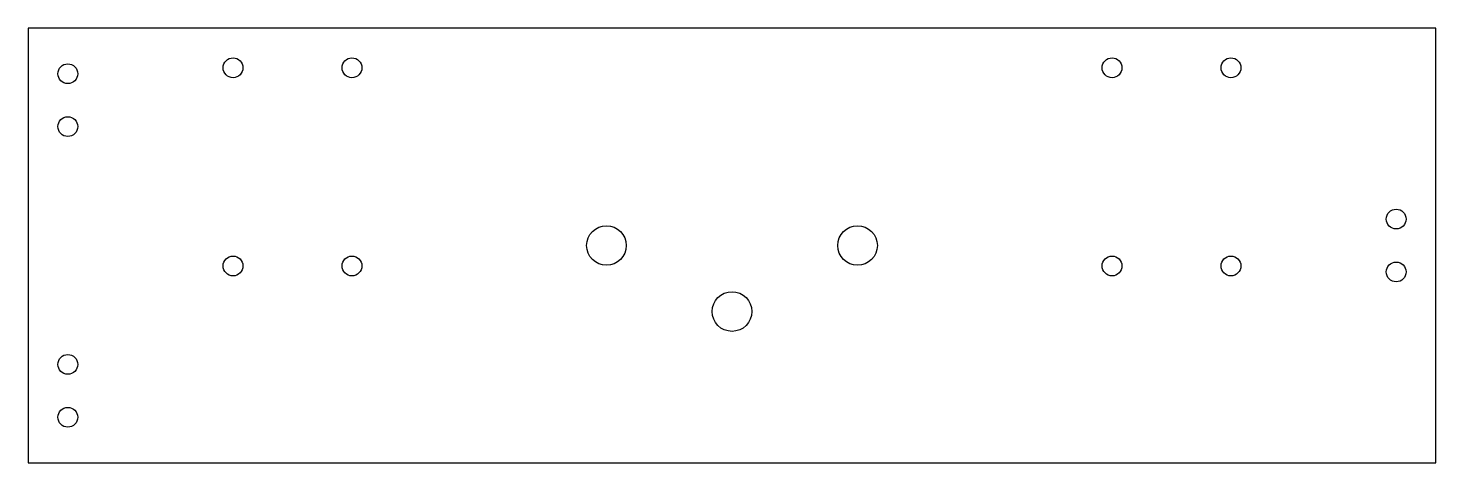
# Model space of a CAD drawing. Header units: millimetres. Extents: x -106 to 106, y -33 to 33.
import ezdxf

# ---------------------------------------------------------------- set-up
doc = ezdxf.new("R2010")
doc.units = ezdxf.units.MM

msp = doc.modelspace()

# ---------------------------------------------------------------- linework, layer by layer
at = {"color": 7, "linetype": 'Continuous', "lineweight": 25}
for p, q in [((106.5, 32.9), (-106.5, 32.9)), ((-106.5, 32.9), (-106.5, -32.9)), ((106.5, -32.9), (106.5, 32.9)), ((-106.5, -32.9), (106.5, -32.9))]:
    msp.add_line(p, q, dxfattribs=at)
for centre, radius in [((-75.5, 26.9), 1.5), ((-57.5, 26.9), 1.5), ((57.5, 26.9), 1.5), ((75.5, 26.9), 1.5), ((-100.5, 26), 1.5), ((-100.5, 18), 1.5), ((100.5, 4), 1.5), ((-19, 0), 3), ((19, 0), 3), ((-75.5, -3.1), 1.5), ((-57.5, -3.1), 1.5), ((57.5, -3.1), 1.5), ((75.5, -3.1), 1.5), ((100.5, -4), 1.5), ((0, -10), 3), ((-100.5, -18), 1.5), ((-100.5, -26), 1.5)]:
    msp.add_circle(centre, radius, dxfattribs=at)

doc.saveas('drawing.dxf')
